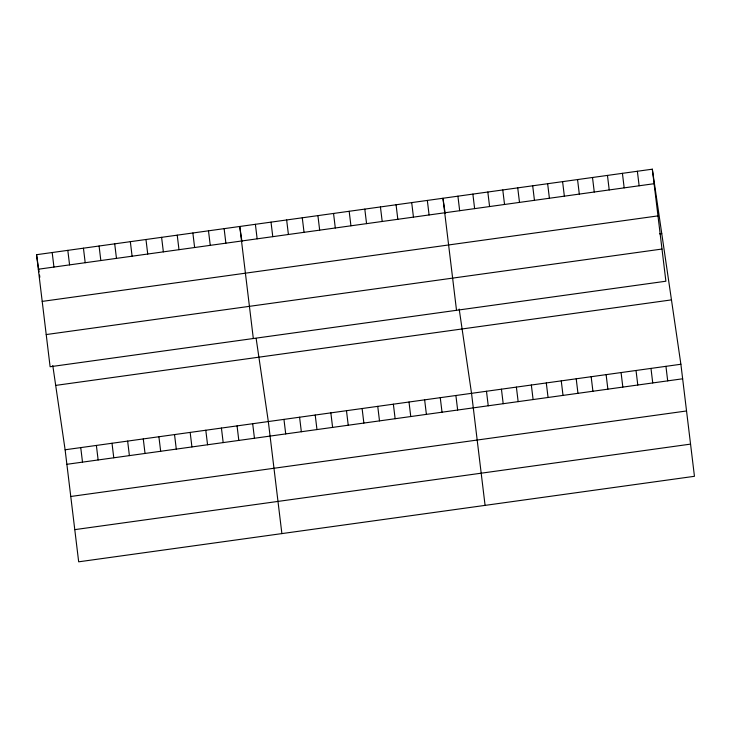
<?xml version="1.0" encoding="UTF-8"?>
<svg xmlns="http://www.w3.org/2000/svg" width="731" height="731" viewBox="0 0 731 731"><rect width="100%" height="100%" fill="white"/><g stroke="black" fill="none" stroke-linecap="round" stroke-linejoin="round"><path stroke-width="1.1" d="M652.326 169.181L665.886 281.225L50.11 366.743L36.55 254.699L652.326 169.181L680.89 364.257L694.45 476.301L78.674 561.819L65.114 449.775L52.778 365.5M38.304 269.227L654.081 183.709M42.206 301.4L657.973 215.892M659.618 233.856L661.756 233.554M46.217 334.56L661.994 249.043M55.693 385.401L671.469 299.884M65.114 449.775L680.89 364.257M66.877 464.304L682.653 378.786M70.77 496.486L686.546 410.968M74.781 529.637L690.557 444.119M445.161 213.278L442.959 198.256L456.519 310.3M459.187 309.058L471.532 393.333L485.082 505.377M241.952 241.495L239.759 226.473L253.319 338.517M256.142 338.389L268.323 421.559L281.883 533.603M36.55 254.699L39.063 271.868M39.538 275.084L39.849 277.232M665.941 366.341L667.695 380.86M637.368 171.255L639.132 185.784M650.983 368.415L652.737 382.943M622.419 173.338L624.173 187.858M636.025 370.489L637.788 385.018M607.461 175.413L609.215 189.941M621.076 372.563L622.83 387.092M592.503 177.487L594.266 192.015M606.118 374.647L607.872 389.166M577.554 179.561L579.308 194.09M591.16 376.721L592.923 391.249M562.596 181.644L564.359 196.164M576.211 378.795L577.965 393.324M547.647 183.719L549.401 198.247M561.253 380.878L563.016 395.398M532.689 185.793L534.443 200.321M546.304 382.953L548.058 397.481M517.731 187.876L519.494 202.396M531.346 385.027L533.1 399.555M502.782 189.95L504.536 204.479M516.388 387.101L518.151 401.63M487.824 192.025L489.587 206.553M501.439 389.184L503.193 403.704M472.875 194.099L474.629 208.627M486.48 391.259L488.244 405.787M457.917 196.182L459.671 210.702M455.897 395.508L457.652 410.036M427.333 200.431L429.088 214.951M440.263 397.682L442.027 412.202M411.699 202.597L413.454 217.125M424.638 399.848L426.392 414.376M396.065 204.771L397.828 219.291M409.004 402.023L410.758 416.542M380.44 206.937L382.194 221.466M393.369 404.188L395.133 418.717M364.806 209.112L366.56 223.64M377.744 406.363L379.499 420.882M349.171 211.277L350.935 225.806M362.11 408.528L363.864 423.057M333.546 213.452L335.301 227.981M346.476 410.703L348.239 425.232M317.912 215.627L319.666 230.146M330.851 412.869L332.605 427.397M302.278 217.792L304.041 232.321M315.216 415.044L316.971 429.572M286.653 219.967L288.407 234.487M299.582 417.218L301.346 431.738M271.018 222.133L272.773 236.661M283.957 419.384L285.711 433.912M255.384 224.307L257.148 238.836M252.688 423.724L254.452 438.253M224.125 228.648L225.879 243.176M237.063 425.899L238.818 440.427M208.49 230.822L210.254 245.342M221.429 428.064L223.183 442.593M192.865 232.988L194.62 247.517M205.795 430.239L207.558 444.768M177.231 235.163L178.985 249.682M190.17 432.414L191.924 446.933M161.597 237.328L163.36 251.857M174.535 434.579L176.29 449.108M145.972 239.503L147.726 254.032M158.901 436.754L160.665 451.274M130.337 241.669L132.092 256.197M143.276 438.92L145.03 453.448M114.703 243.843L116.467 258.372M127.642 441.095L129.396 455.623M99.078 246.018L100.832 260.538M112.007 443.26L113.771 457.789M83.444 248.184L85.198 262.712M96.382 445.435L98.137 459.963M67.809 250.358L69.573 264.878M80.748 447.61L82.502 462.129M52.184 252.524L53.939 267.053"/></g></svg>
